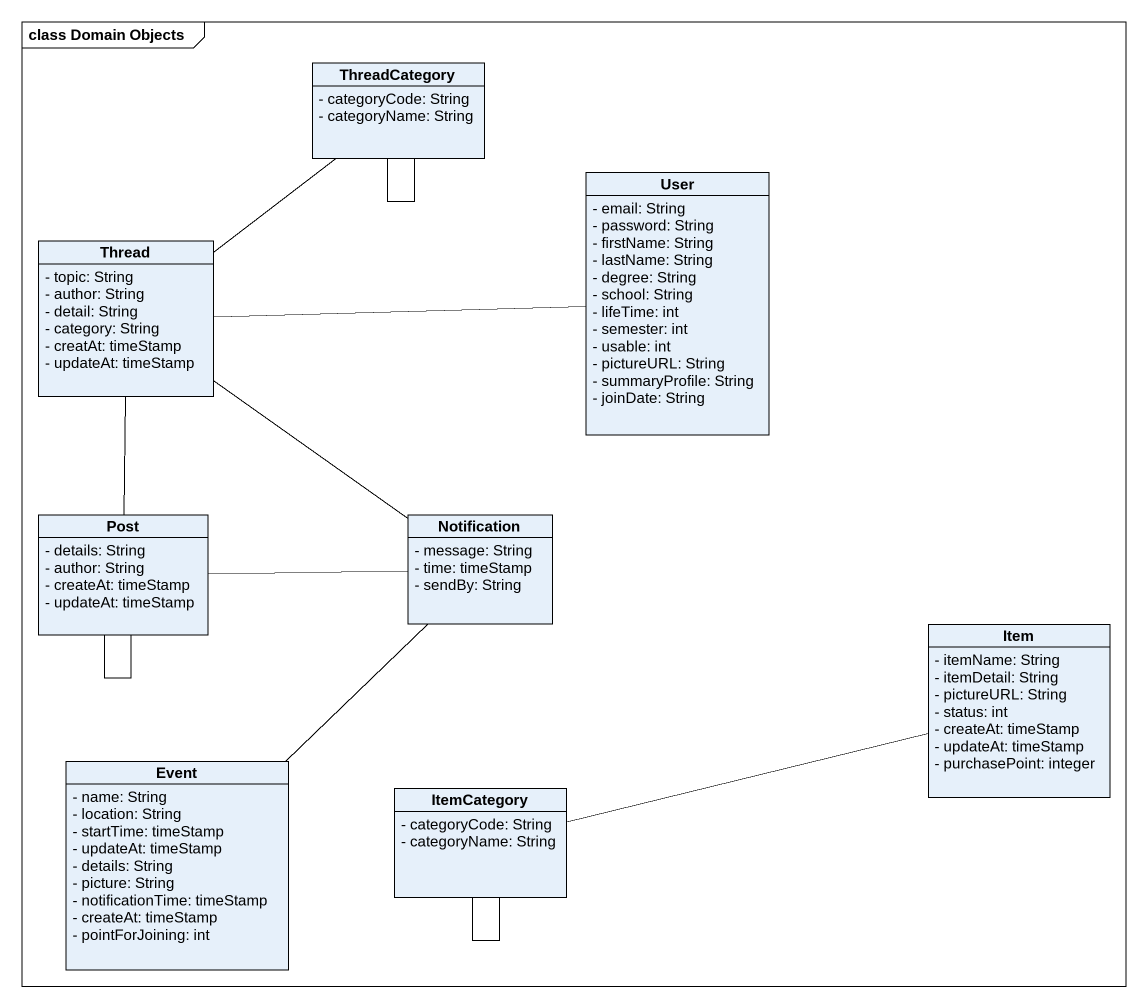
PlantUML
@startuml
mainframe class Domain Objects
hide circle
hide empty members
skinparam classAttributeIconSize 0
class ThreadCategory {
  - categoryCode: String
  - categoryName: String
}
class User {
  - email: String
  - password: String
  - firstName: String
  - lastName: String
  - degree: String
  - school: String
  - lifeTime: int
  - semester: int
  - usable: int
  - pictureURL: String
  - summaryProfile: String
  - joinDate: String
}
class Thread {
  - topic: String
  - author: String
  - detail: String
  - category: String
  - creatAt: timeStamp
  - updateAt: timeStamp
}
class Post {
  - details: String
  - author: String
  - createAt: timeStamp
  - updateAt: timeStamp
}
class Notification {
  - message: String
  - time: timeStamp
  - sendBy: String
}
class Item {
  - itemName: String
  - itemDetail: String
  - pictureURL: String
  - status: int
  - createAt: timeStamp
  - updateAt: timeStamp
  - purchasePoint: integer
}
class Event {
  - name: String
  - location: String
  - startTime: timeStamp
  - updateAt: timeStamp
  - details: String
  - picture: String
  - notificationTime: timeStamp
  - createAt: timeStamp
  - pointForJoining: int
}
class ItemCategory {
  - categoryCode: String
  - categoryName: String
}
ThreadCategory -- ThreadCategory
ThreadCategory -- Thread
Thread -right- User
Thread -- Post
Thread -- Notification
Post -- Post
Post -right- Notification
Notification -- Event
ItemCategory -right- Item
ItemCategory -- ItemCategory
@enduml
